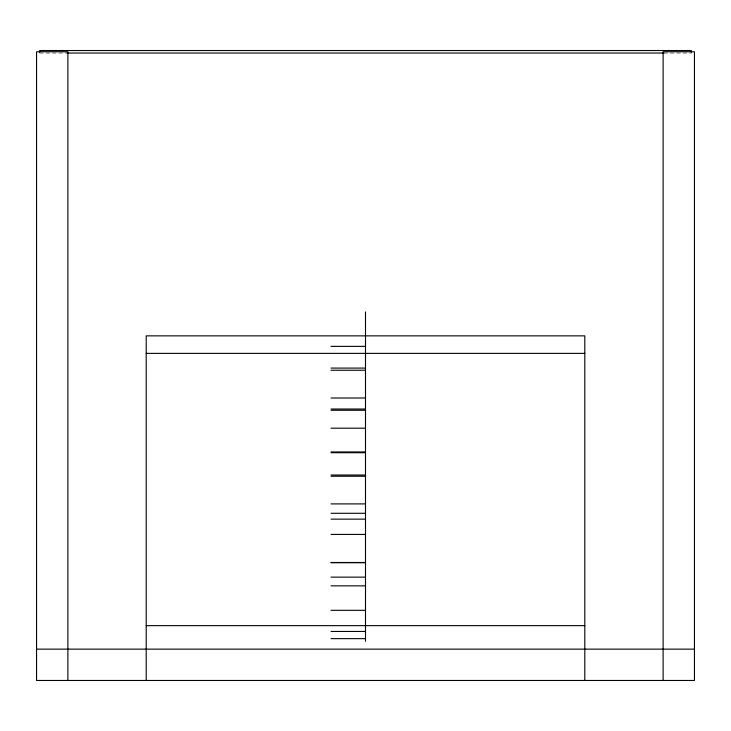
<?xml version="1.0" encoding="UTF-8"?>
<svg xmlns="http://www.w3.org/2000/svg" width="731" height="731" viewBox="0 0 731 731"><rect width="100%" height="100%" fill="white"/><g stroke="black" fill="none" stroke-linecap="round" stroke-linejoin="round"><path stroke-width="0.55" stroke-dasharray="3.65 2.74" d="M39.684 53.034L67.069 53.034M663.931 53.034L691.316 53.034"/><path stroke-width="1.1" d="M67.069 53.034L663.931 53.034M331.042 346.375L365.5 346.375M146.2 353.375L584.8 353.375M331.042 368.086L365.5 368.086M331.042 370.251L365.5 370.251M331.042 398.011L365.5 398.011M331.042 409.022L365.5 409.022M331.042 410.274L365.5 410.274M331.042 428.192L365.5 428.192M331.042 451.959L365.5 451.959M331.042 452.708L365.5 452.708M331.042 475.013L365.5 475.013M331.042 476.247L365.5 476.247M331.042 503.906L365.5 503.906M331.042 513.29L365.5 513.29M331.042 519.147L365.5 519.147M331.042 534.416L365.5 534.416M331.042 562.477L365.5 562.477M331.042 562.733L365.5 562.733M331.042 577.143L365.5 577.143M331.042 585.851L365.5 585.851M331.042 610.321L365.5 610.321M146.2 625.645L584.8 625.645M331.042 631.456L365.5 631.456M331.042 638.638L365.5 638.638M36.55 649.137L694.45 649.137M691.316 52.267L691.316 50.53L39.684 50.53L39.684 52.267M663.118 680.47L663.118 51.782L694.45 51.782L694.45 680.47L36.55 680.47L36.55 51.782L67.882 51.782L67.882 680.47M584.8 680.47L584.8 335.858L146.2 335.858L146.2 680.47M365.5 311.918L365.5 641.297"/></g></svg>
